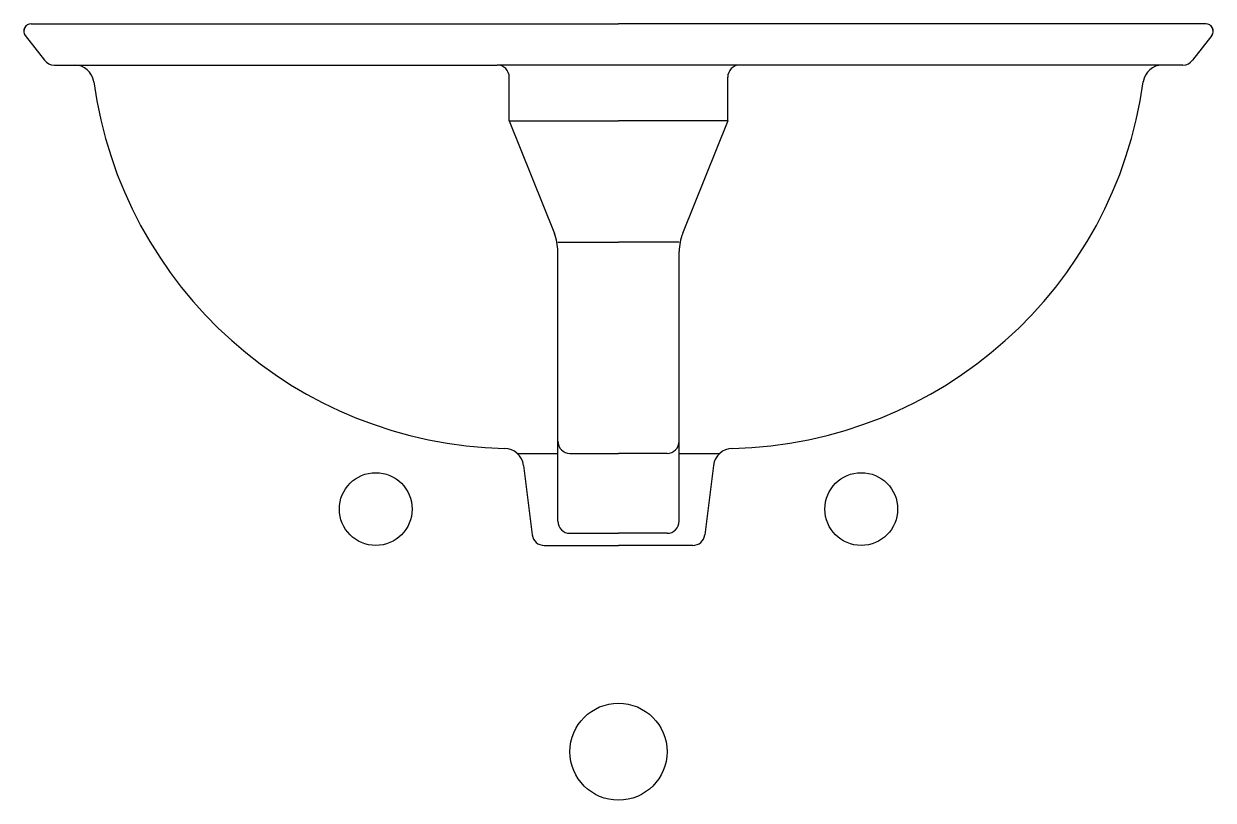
# Model space of a CAD drawing. Extents: x 1318 to 1808, y 1623 to 1943.
import ezdxf

# ---------------------------------------------------------------- set-up
doc = ezdxf.new("R2010")
doc.units = 0
doc.header["$LTSCALE"] = 50
doc.layers.add('FINA', color=6, linetype='CONTINUOUS')
doc.layers.add('GROSSA', color=3, linetype='CONTINUOUS')

msp = doc.modelspace()

# ---------------------------------------------------------------- linework, layer by layer
at = {"layer": 'FINA', "color": 0}
for centre, radius in [((1462.94, 1743.03), 15), ((1662.94, 1743.03), 15), ((1562.94, 1643.03), 20)]:
    msp.add_circle(centre, radius, dxfattribs=at)
at = {"layer": 'GROSSA', "color": 0, "linetype": 'CONTINUOUS'}
for p, q in [((1320.94, 1943.03), (1562.94, 1943.03)), ((1804.94, 1943.03), (1562.94, 1943.03)), ((1318.56, 1938.2), (1326.43, 1927.98)), ((1807.31, 1938.2), (1799.44, 1927.98)), ((1330.4, 1926.03), (1512.94, 1926.03)), ((1795.48, 1926.03), (1512.94, 1926.03)), ((1517.94, 1903.03), (1517.94, 1921.03)), ((1607.94, 1903.03), (1607.94, 1921.03)), ((1517.94, 1903.03), (1562.94, 1903.03)), ((1517.94, 1903.03), (1536.51, 1856.61)), ((1607.94, 1903.03), (1562.94, 1903.03)), ((1607.94, 1903.03), (1589.37, 1856.61)), ((1537.94, 1853.03), (1562.94, 1853.03)), ((1587.94, 1853.03), (1562.94, 1853.03)), ((1537.94, 1738.03), (1537.94, 1849.18)), ((1587.94, 1738.03), (1587.94, 1849.18)), ((1521.23, 1765.99), (1537.94, 1765.99)), ((1542.94, 1765.99), (1562.94, 1765.99)), ((1582.94, 1765.99), (1562.94, 1765.99)), ((1587.94, 1765.99), (1604.64, 1765.99)), ((1523.81, 1761.05), (1527.39, 1732.41)), ((1602.06, 1761.05), (1598.48, 1732.41)), ((1542.94, 1733.03), (1562.94, 1733.03)), ((1582.94, 1733.03), (1562.94, 1733.03)), ((1532.35, 1728.03), (1562.94, 1728.03)), ((1593.52, 1728.03), (1562.94, 1728.03))]:
    msp.add_line(p, q, dxfattribs=at)
for centre, radius, start, end in [((1320.94, 1940.03), 3, 90, 180), ((1320.94, 1940.03), 3, 90, 217.6149), ((1804.94, 1940.03), 3, 322.3851, 90), ((1804.94, 1940.03), 3, 0, 90), ((1330.4, 1931.03), 5, 217.6149, 270), ((1338.82, 1918.03), 8, 7.8446, 90), ((1512.94, 1921.03), 5, 0, 90), ((1612.94, 1921.03), 5, 90, 180), ((1787.05, 1918.03), 8, 90, 172.1554), ((1795.48, 1931.03), 5, 270, 322.3851), ((1520.11, 1943.01), 175, 187.8446, 268.6723), ((1605.76, 1943.01), 175, 271.3277, 352.1554), ((1517.94, 1849.18), 20, 0, 21.8014), ((1607.94, 1849.18), 20, 158.1986, 180), ((1542.94, 1770.99), 5, 180, 270), ((1582.94, 1770.99), 5, 270, 360), ((1515.87, 1760.06), 8, 7.125, 88.6723), ((1610, 1760.06), 8, 91.3277, 172.875), ((1542.94, 1738.03), 5, 180, 270), ((1582.94, 1738.03), 5, 270, 360), ((1532.35, 1733.03), 5, 187.125, 270), ((1593.52, 1733.03), 5, 270, 352.875)]:
    msp.add_arc(centre, radius, start, end, dxfattribs=at)

doc.saveas('drawing.dxf')
